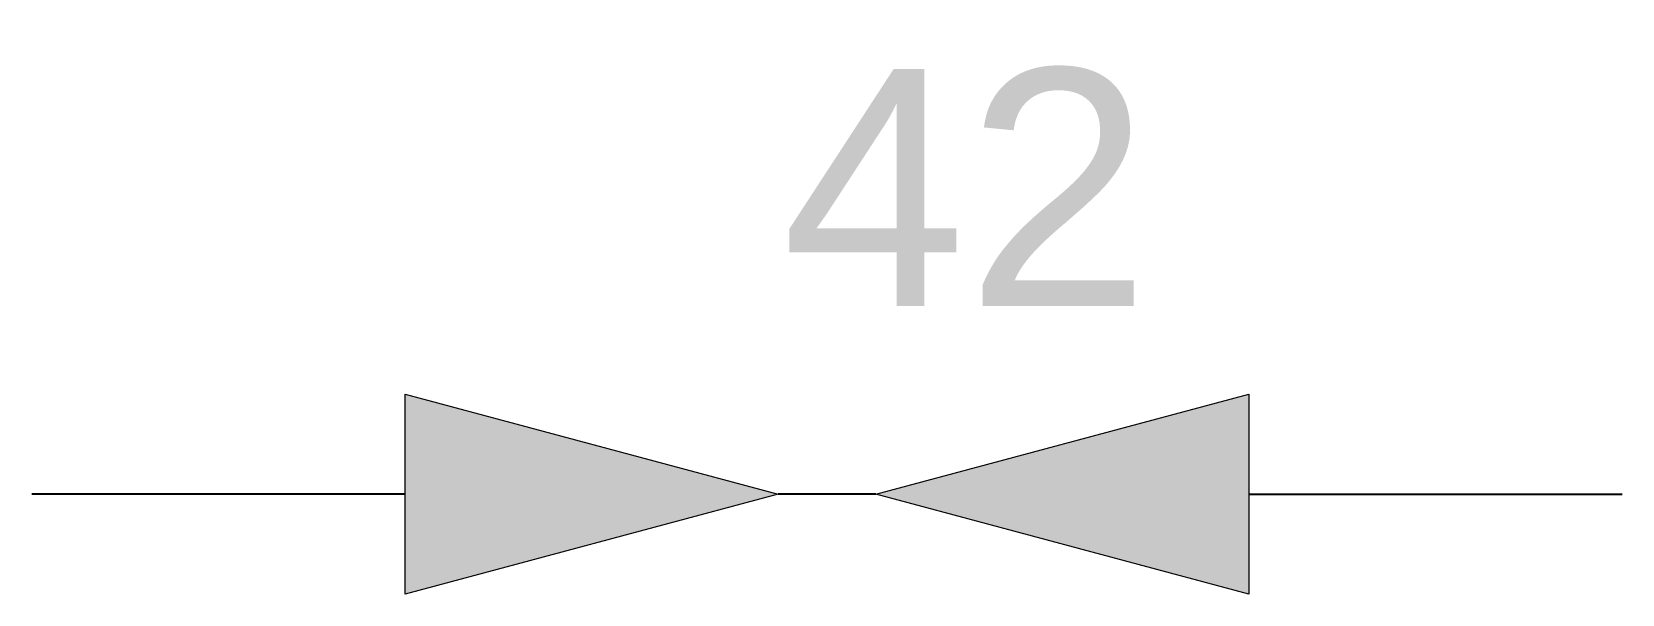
# Model space of a CAD drawing. Header units: millimetres. Extents: x -312 to 364, y -33 to 206.
import ezdxf

# ---------------------------------------------------------------- set-up
doc = ezdxf.new("R2010")
doc.units = ezdxf.units.MM
doc.header["$LTSCALE"] = 50
doc.header["$PDMODE"] = 1
doc.header["$PDSIZE"] = -2
doc.layers.add('Dimension', color=7, linetype='Continuous', lineweight=5)
doc.styles.add('Arial', font='Arial.ttf')
doc.dimstyles.new('ISO', dxfattribs={"dimtxt": 100.872396, "dimasz": 158.75, "dimexe": 100, "dimexo": 0, "dimgap": 50, "dimtad": 1, "dimdec": 0, "dimtxsty": 'Arial', "dimblk": 'VW_FILLEDARROW', "dimblk1": 'VW_FILLEDARROW', "dimblk2": 'VW_FILLEDARROW', "dimcen": 0, "dimazin": 0, "dimtfac": 1, "dimtdec": 0, "dimtix": 1, "dimtmove": 0, "dimatfit": 0, "dimldrblk": 'VW_FILLEDARROW', "dimfxl": 1, "dimfrac": 2, "dimtolj": 1, "dimarcsym": 0})

# ---------------------------------------------------------------- blocks, each defined once
blk = doc.blocks.new('VW_FILLEDARROW')
at = {"linetype": 'Continuous', "lineweight": 0, "transparency": 16777216}
blk.add_hatch(color=0, dxfattribs=at).paths.add_polyline_path([(-1, 0.2679), (0, 0), (-1, -0.2679)])
at = {"color": 0, "linetype": 'Continuous', "lineweight": 5, "transparency": 16777216, "flags": 128}
blk.add_lwpolyline([(-1, 0.2679), (0, 0), (-1, -0.2679)], close=True, dxfattribs=at)
blk = doc.blocks.new('*D1')
at = {"layer": 'Defpoints', "color": 0, "transparency": 33554687}
for p in [(5.5, 9.75), (47, 11.75), (5.5, 3.25)]:
    blk.add_point(p, dxfattribs=at)
at = {"layer": 'Dimension', "color": 0, "linetype": 'Continuous', "lineweight": -2, "transparency": 33554687}
for p, q in [((-153.25, 9.75), (-312, 9.75)), ((47, 9.75), (5.5, 9.75)), ((205.75, 9.75), (364.5, 9.75))]:
    blk.add_line(p, q, dxfattribs=at)
at = {"layer": 'Dimension', "color": 0, "lineweight": -2, "xscale": 158.75, "yscale": 158.75, "zscale": 158.75}
blk.add_blockref('VW_FILLEDARROW', (5.5, 9.75), dxfattribs=at)
at = {"layer": 'Dimension', "color": 0, "lineweight": -2, "xscale": 158.75, "yscale": 158.75, "zscale": 158.75, "rotation": 180}
blk.add_blockref('VW_FILLEDARROW', (47, 9.75), dxfattribs=at)
at = {"layer": 'Dimension', "color": 0, "lineweight": 5, "transparency": 33554687, "insert": (85.39, 140.18), "char_height": 100.872, "attachment_point": 5, "style": 'Arial'}
blk.add_mtext('\\A1;42', dxfattribs=at)

msp = doc.modelspace()

# ---------------------------------------------------------------- dimensions: what is measured, and where the dimension line sits
at = {"layer": 'Dimension', "color": 7, "linetype": 'Continuous', "lineweight": 5, "transparency": 33554687}
dim = msp.add_linear_dim(base=(5.5, 9.75), p1=(47, 11.75), p2=(5.5, 3.25), dimstyle='ISO', override={"dimpost": '<>', "dimtxsty": 'Arial', "dimse1": 1, "dimse2": 1, "dimtix": 0, "dimtmove": 2}, dxfattribs=at)
dim.commit()
dim.dimension.update_dxf_attribs({"geometry": '*D1', "text_midpoint": (85.39038628, 140.18333333), "dimtype": 160})

doc.saveas('drawing.dxf')
